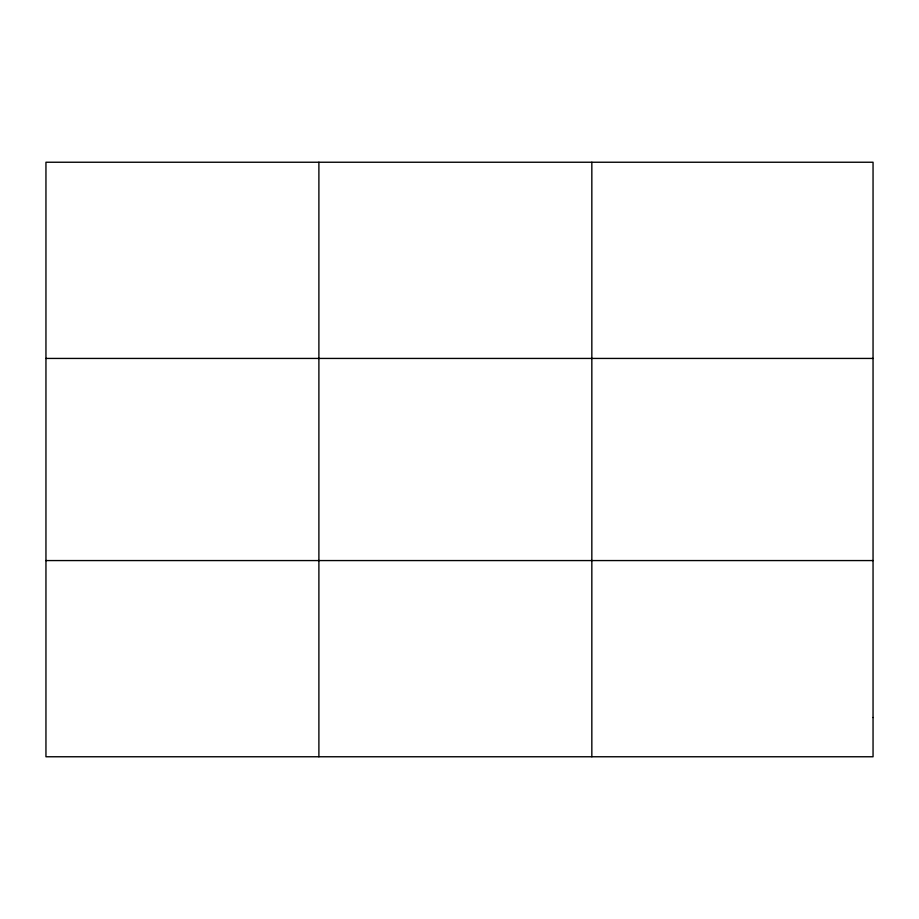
<?xml version="1.0" encoding="UTF-8"?>
<svg xmlns="http://www.w3.org/2000/svg" width="919" height="919" viewBox="0 0 919 919"><rect width="100%" height="100%" fill="white"/><g stroke="black" fill="none" stroke-linecap="round" stroke-linejoin="round"><path stroke-width="1.38" d="M318.893 756.762L318.893 162.238M591.836 756.762L591.836 162.238M45.95 358.433L873.05 358.433M45.95 560.567L873.05 560.567M873.05 717.521L873.05 756.762L45.95 756.762L45.95 162.238L873.05 162.238L873.05 717.521"/></g></svg>
